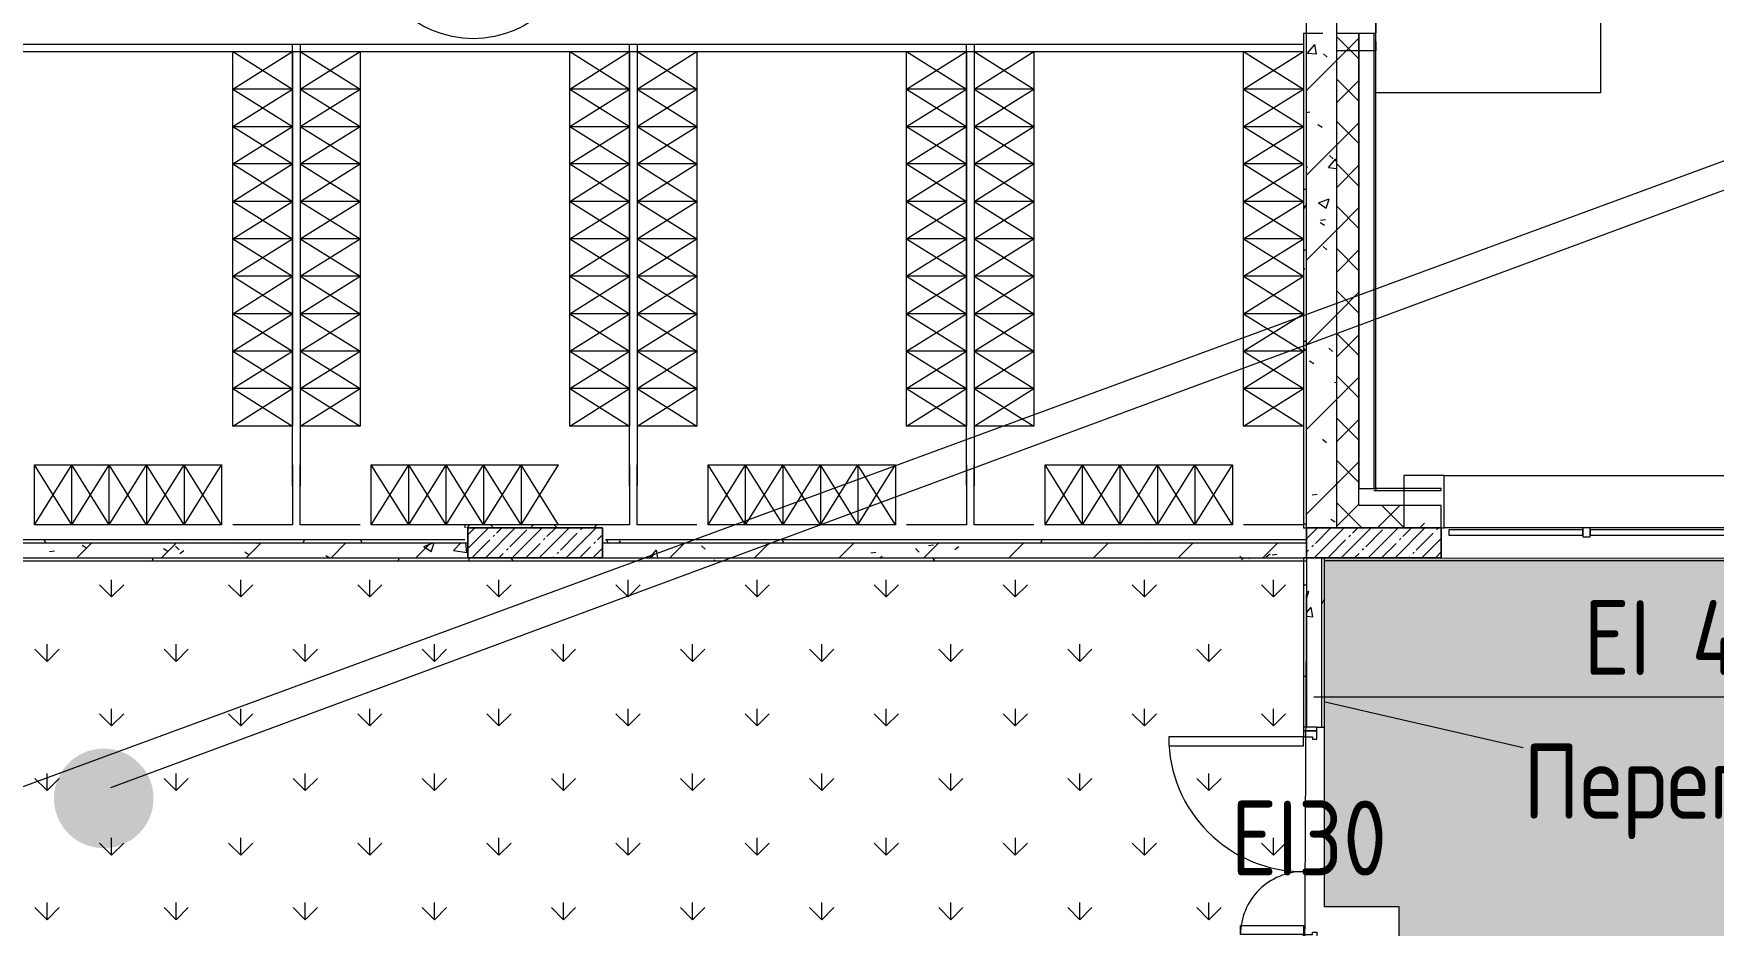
# Model space of a CAD drawing. Header units: millimetres. Extents: x -500089 to 1469082, y -290736 to 166440.
# Drawn here: x 1234454 to 1245671, y -55525 to -49570 of the extents above; entities that cross this region are included whole.
import ezdxf

# ---------------------------------------------------------------- set-up
doc = ezdxf.new("R2010")
doc.units = ezdxf.units.MM
for name, color, linetype, lineweight in [('Аннотация', 7, 'Continuous', 0), ('Витраж', 7, 'Continuous', 0), ('Двери', 7, 'Continuous', 0), ('Линии', 7, 'Continuous', 0), ('Марки', 7, 'Continuous', 9), ('Марки дверей', 7, 'Continuous', 9), ('Марки помещений', 7, 'Continuous', 0), ('Несущие колонны', 7, 'Continuous', 0), ('Обобщенные модели', 7, 'Continuous', 0), ('Панели витража', 7, 'Continuous', 0), ('Перекрытие', 7, 'Continuous', 0), ('Стены наружные', 7, 'Continuous', 0), ('Стены несущие', 7, 'Continuous', 0), ('Стены отделка', 7, 'Continuous', 0), ('Стены штриховка', 7, 'Continuous', 0), ('экспертиза ДУ', 1, 'Continuous', 0), ('экспертиза ДУ пояснения', 6, 'Continuous', 0), ('экспертиза условные обозначения', 1, 'Continuous', 0)]:
    doc.layers.add(name, color=color, linetype=linetype, lineweight=lineweight)
doc.styles.add('GOST Common_1', font='', dxfattribs={"width": 0.9, "height": 700})
doc.styles.add('GOST Common_4', font='', dxfattribs={"width": 0.9, "height": 500})
doc.styles.get('GOST Common_1').set_extended_font_data('GOST Common')
doc.styles.get('GOST Common_4').set_extended_font_data('GOST Common')
pattern_1 = [(0, (1111853.59, -73570.49), (812.8, 203.2), [67.056, -542.544, 67.056, -542.544, -3251.2]), (0, (1111853.59, -73570.49), (812.8, 203.2), [-1219.2, 67.056, -1152.144, 67.056, -542.544, -1422.4]), (0, (1111853.59, -73570.49), (812.8, 203.2), [-3048, 67.056, -339.344, 67.056, -948.944]), (120, (1112158.39, -73468.89), (-582.37636, 602.30545), [67.056, -542.544, 67.056, -542.544, -3251.2]), (120, (1112158.39, -73468.89), (-582.37636, 602.30545), [-1219.2, 67.056, -1152.144, 67.056, -542.544, -1422.4]), (120, (1112158.39, -73468.89), (-582.37636, 602.30545), [-3048, 67.056, -339.344, 67.056, -948.944]), (240, (1112259.99, -73062.49), (-230.42364, -805.50545), [67.056, -542.544, 67.056, -542.544, -3251.2]), (240, (1112259.99, -73062.49), (-230.42364, -805.50545), [-1219.2, 67.056, -1152.144, 67.056, -542.544, -1422.4]), (240, (1112259.99, -73062.49), (-230.42364, -805.50545), [-3048, 67.056, -339.344, 67.056, -948.944])]
pattern_2 = [(45, (1111853.6, -73570.5), (-282.8427, 282.8427), [])]
pattern_3 = [(50, (1111853.6, -73570.5), (728.7365, -63.7558), [76.2, -838.2]), (355, (1111853.6, -73570.5), (-140.9716, 764.2276), [60.96, -670.56]), (100.451, (1111914.3, -73575.8), (587.77, 700.4668), [64.76, -712.36]), (46.184, (1111853.6, -73367.3), (1084.316, -168.171), [114.3, -1257.3]), (96.636, (1111943.9, -73381.3), (949.61, 989.71), [97.14, -1068.54]), (351.184, (1111853.6, -73367.3), (949.621, 989.701), [91.44, -1005.84]), (21, (1111955.2, -73418.1), (606.458, -409.0606), [76.2, -838.2]), (326, (1111955.2, -73418.1), (247.2083, 736.753), [60.96, -670.56]), (71.451, (1112005.7, -73452.2), (853.6683, 327.6855), [64.76, -712.36]), (37.5, (1111853.59, -73570.5), (12.3547, 338.2201), [33.528, -628.904, 33.528, -647.192, -673.1]), (37.5, (1111853.59, -73570.5), (12.3547, 338.2201), [-1343.152, 33.528, -639.572]), (7.5, (1111853.6, -73570.5), (267.2789, 400.7221), [33.528, -354.584, 33.528, -613.664, -256.54]), (7.5, (1111853.6, -73570.5), (267.2789, 400.7221), [-1035.304, 33.528, -223.012]), (327.5, (1111627.02, -73570.5), (542.36333, -22.91534), [33.528, -220.472, 33.528, -758.952, -1051.56]), (327.5, (1111627.02, -73570.5), (542.36333, -22.91534), [-1046.48, 33.528, -1018.032]), (317.5, (1111525.4, -73570.5), (592.517, 101.7071), [33.528, -296.672, 33.528, -492.76, -746.76]), (317.5, (1111525.4, -73570.5), (592.517, 101.7071), [-856.488, 33.528, -713.232])]
pattern_4 = [(45, (1111853.59, -73570.49), (-141.42136, 141.42136), []), (135, (1111853.59, -73570.49), (-141.42136, -141.42136), [])]
pattern_5 = [(90, (1077209.23, -303341.8), (-431.0523, 431.0523), [114.3, -747.8046]), (45, (1077209.2, -303341.8), (-431.0523, 431.0523), [114.3, -495.3]), (135, (1077209.2, -303341.8), (-431.0523, -431.0523), [114.3, -495.3])]

# ---------------------------------------------------------------- blocks, each defined once
blk = doc.blocks.new('Наличник окна - Наличник окна Желтый-V421-З Этаж 01')
at = {"layer": 'Обобщенные модели', "lineweight": 18}
for p, q in [((132020, 21050), (131750, 21050)), ((131750, 21050), (131750, 20700)), ((132020, 20700), (132020, 21050)), ((137100, 21050), (136830, 21050)), ((136830, 21050), (136830, 20700)), ((137100, 20700), (137100, 21050)), ((132000, 20700), (132020, 20700)), ((136830, 20700), (136850, 20700))]:
    blk.add_line(p, q, dxfattribs=at)
at = {"layer": 'Обобщенные модели'}
for p, q in [((132020, 21050), (136830, 21050)), ((132945, 20700), (132020, 20700)), ((133915, 20700), (132995, 20700)), ((134885, 20700), (133965, 20700)), ((135855, 20700), (134935, 20700)), ((136800, 20700), (135905, 20700))]:
    blk.add_line(p, q, dxfattribs=at)
blk = doc.blocks.new('Прямоугольный импост - 5х250 мм _наружный откос_ Серый-3030335-З Этаж 01')
at = {"layer": 'Витраж'}
for p, q in [((131300, 25326), (131562.5, 25326)), ((131562.5, 25326), (131562.5, 25265)), ((131300, 25205), (131300, 24005)), ((131562.5, 25205), (131562.5, 24005)), ((131562.5, 23945), (131562.5, 23884)), ((131562.5, 23884), (131300, 23884))]:
    blk.add_line(p, q, dxfattribs=at)
blk = doc.blocks.new('АР_СОШ_Верзилово_Фасады_rvt-2-З Этаж 01')
at = {"layer": 'Стены наружные'}
blk.add_line((131550, 20950), (131563, 20950), dxfattribs=at)
at = {"layer": 'Стены отделка', "lineweight": 9}
for p, q in [((131550, 24000), (131450, 24000)), ((131450, 24000), (131450, 20962)), ((131563, 24000), (131550, 24000)), ((131563, 20962), (131563, 24000)), ((131450, 20962), (131550, 20962)), ((131550, 20962), (131563, 20962)), ((132000, 20962), (131563, 20962)), ((131563, 20962), (131563, 20950)), ((131563, 20950), (132000, 20950)), ((132000, 20950), (132000, 20962))]:
    blk.add_line(p, q, dxfattribs=at)
at = {"layer": 'Стены штриховка'}
blk.add_line((131550, 24000), (131550, 20962), dxfattribs=at)
at = {"lineweight": 9}
for name in ['Прямоугольный импост - 5х250 мм _наружный откос_ Серый-3030335-З Этаж 01', 'Наличник окна - Наличник окна Желтый-V421-З Этаж 01']:
    blk.add_blockref(name, (0, 0), dxfattribs=at)
blk = doc.blocks.new('ADSK_КолоннаЖБ_Прямоугольная - 200x900 мм-V312-З Этаж 01')
at = {"layer": 'Несущие колонны'}
h = blk.add_hatch(dxfattribs=at)
h.set_pattern_fill('FP_99', color=256, style=0, pattern_type=2)
h.set_pattern_definition([(45, (-131550, -20600), (-89.80256, 89.80256), []), (45, (-131460.2, -20600), (-89.80256, 89.80256), [158.75, -31.75, 13.411, -18.339])])
h.paths.add_polyline_path([(126, -100), (450, -100), (450, 100), (-450, 100), (-450, -100), (-350, -100)], flags=0)
at = {"layer": 'Несущие колонны', "lineweight": 18}
for p, q in [((-450, -100), (-450, 100)), ((-450, 100), (450, 100)), ((450, 100), (-450, 100)), ((-450, 100), (-450, -100)), ((450, 100), (450, -100)), ((450, -100), (450, 100)), ((450, -100), (-450, -100)), ((-450, -100), (450, -100))]:
    blk.add_line(p, q, dxfattribs=at)
blk = doc.blocks.new('ADSK_КолоннаЖБ_Прямоугольная - 200x900 мм-V370-З Этаж 01')
at = {"layer": 'Несущие колонны'}
h = blk.add_hatch(dxfattribs=at)
h.set_pattern_fill('FP_157', color=256, style=0, pattern_type=2)
h.set_pattern_definition([(45, (-125950, -20600), (-89.80256, 89.80256), []), (45, (-125860.2, -20600), (-89.80256, 89.80256), [158.75, -31.75, 13.411, -18.339])])
h.paths.add_polyline_path([(-450, -100), (450, -100), (450, 100), (-450, 100), (-450, -19)], flags=0)
at = {"layer": 'Несущие колонны', "lineweight": 18}
for p, q in [((-450, -100), (-450, 100)), ((-450, 100), (450, 100)), ((450, 100), (-450, 100)), ((-450, 100), (-450, -100)), ((450, 100), (450, -100)), ((450, -100), (450, 100)), ((450, -100), (-450, -100)), ((-450, -100), (450, -100))]:
    blk.add_line(p, q, dxfattribs=at)
blk = doc.blocks.new('Системная панель - ASVP_Cтеклопакет Двухкамерный_36 мм-3742820-З Этаж 01')
at = {"layer": 'Панели витража', "lineweight": 18}
for p, q in [((447.5, 18), (-447.5, 18)), ((-447.5, 18), (-447.5, -18)), ((447.5, -18), (447.5, 18)), ((-447.5, -18), (447.5, -18))]:
    blk.add_line(p, q, dxfattribs=at)
blk = doc.blocks.new('Системная панель - ASVP_Cтеклопакет Двухкамерный_36 мм-3742821-З Этаж 01')
at = {"layer": 'Панели витража', "lineweight": 18}
for p, q in [((460, 18), (-460, 18)), ((-460, 18), (-460, -18)), ((460, -18), (460, 18)), ((-460, -18), (460, -18))]:
    blk.add_line(p, q, dxfattribs=at)
blk = doc.blocks.new('Прямоугольный импост - 50х60 мм Серый _ОКНО_-3743027-З Этаж 01')
at = {"layer": 'Витраж', "lineweight": 18}
for p, q in [((-25, 30), (25, 30)), ((-25, -30), (-25, 30)), ((25, 30), (25, -30)), ((25, -30), (-25, -30))]:
    blk.add_line(p, q, dxfattribs=at)
blk = doc.blocks.new('ASVP_ДверьПротивопожарнаяСтальная_2 полотна - EI30 1320х2000h_полотна_ Г Л _1200 в чистоте_-4225098-З Этаж 01')
at = {"layer": 'Двери', "lineweight": 18}
for p, q in [((660, 970), (600, 970)), ((600, 970), (600, 70)), ((660, 70), (660, 970)), ((-660, 490), (-600, 490)), ((-660, 70), (-660, 490)), ((-600, 490), (-600, 70)), ((-725, 70), (-700, 70)), ((-725, -20), (-725, 70)), ((-700, 70), (-660, 70)), ((-700, -20), (-700, 70)), ((-700, 70), (-700, -20)), ((-600, 70), (-660, 70)), ((-660, 70), (-660, 10)), ((-660, 10), (-644, 10)), ((-644, 10), (-644, -20)), ((600, 70), (660, 70)), ((660, 10), (644, 10)), ((644, 10), (644, -20)), ((700, 70), (660, 70)), ((660, 70), (660, 10)), ((700, -20), (700, 70)), ((725, 70), (700, 70)), ((700, 70), (700, -20)), ((725, -20), (725, 70)), ((-700, -20), (-725, -20)), ((-644, -20), (-700, -20)), ((644, -20), (700, -20)), ((700, -20), (725, -20))]:
    blk.add_line(p, q, dxfattribs=at)
at = {"layer": 'Двери'}
for centre, radius, start, end in [((660, 70), 900, 90, 180), ((-660, 70), 420, 360, 90)]:
    blk.add_arc(centre, radius, start, end, dxfattribs=at)
blk = doc.blocks.new('ASVP_Марка_Помещение_ОдноЗначение - Номер-684784-З Этаж 01')
at = {"layer": 'Марки помещений'}
blk.add_circle((0, 0), 3.5, dxfattribs=at)
blk = doc.blocks.new('ASVP_Марка_Стена - Типоразмер_Огнестойкость-702312-З Этаж 01')
at = {"layer": 'Марки'}
blk.add_line((-5, 0), (5, 0), dxfattribs=at)

msp = doc.modelspace()

# ---------------------------------------------------------------- hatches: boundary and pattern name
at = {"layer": 'Стены штриховка'}
h = msp.add_hatch(dxfattribs=at)
h.set_pattern_fill('FP_32', color=256, style=0, pattern_type=2)
h.set_pattern_definition(pattern_4)
h.paths.add_polyline_path([(1243153.585, -52720.488), (1243303.585, -52720.488), (1243303.585, -49570.488), (1243153.585, -49570.488), (1243153.585, -52691.721)], flags=0)
h.paths.add_polyline_path([(1243153.585, -48120.488), (1243303.585, -48120.488), (1243303.585, -44720.488), (1243153.585, -44720.488), (1243153.585, -46936.741)], flags=0)
h = msp.add_hatch(dxfattribs=at)
h.set_pattern_fill('FP_174', color=256, style=0, pattern_type=2)
h.set_pattern_definition(pattern_1)
h.paths.add_polyline_path([(1242953.585, -52870.488), (1242953.585, -49570.488), (1242933.585, -49570.488), (1242933.585, -52870.488)], flags=0)
h.paths.add_polyline_path([(1242933.585, -48120.488), (1242953.585, -48120.488), (1242953.585, -45070.488), (1242933.585, -45070.488), (1242933.585, -46936.741)], flags=0)
h = msp.add_hatch(dxfattribs=at)
h.set_pattern_fill('FP_201', color=256, style=0, pattern_type=2)
h.set_pattern_definition(pattern_2)
h.paths.add_polyline_path([(1243053.585, -52870.488), (1243153.585, -52870.488), (1243153.585, -49570.488), (1242953.585, -49570.488), (1242953.585, -52870.488)], flags=0)
h.paths.add_polyline_path([(1242953.585, -48120.488), (1243153.585, -48120.488), (1243153.585, -45070.488), (1242953.585, -45070.488), (1242953.585, -46936.741)], flags=0)
h = msp.add_hatch(dxfattribs=at)
h.set_pattern_fill('FP_31', color=256, style=0, pattern_type=2)
h.set_pattern_definition(pattern_3)
h.paths.add_polyline_path([(1243053.585, -52870.488), (1243153.585, -52870.488), (1243153.585, -49570.488), (1242953.585, -49570.488), (1242953.585, -52870.488)], flags=0)
h.paths.add_polyline_path([(1242953.585, -48120.488), (1243153.585, -48120.488), (1243153.585, -45070.488), (1242953.585, -45070.488), (1242953.585, -46936.741)], flags=0)
h = msp.add_hatch(dxfattribs=at)
h.set_pattern_fill('FP_32', color=256, style=0, pattern_type=2)
h.set_pattern_definition(pattern_4)
h.paths.add_polyline_path([(1243853.585, -52870.488), (1243603.585, -52802.306), (1243603.585, -52720.488), (1243153.585, -52720.488), (1243153.585, -52870.488), (1243529.557, -52870.488)], flags=0)
h.paths.add_polyline_path([(1260503.585, -52870.488), (1260803.585, -52870.488), (1260803.585, -52720.488), (1260503.585, -52720.488), (1260503.585, -52802.306)], flags=0)
h = msp.add_hatch(dxfattribs=at)
h.set_pattern_fill('FP_202', color=256, style=0, pattern_type=2)
h.set_pattern_definition([(45, (1111853.6, -73570.5), (-212.132, 212.132), []), (135, (1111853.6, -73570.5), (-212.132, -212.132), [])])
h.paths.add_polyline_path([(1237333.586, -52870.488), (1238253.586, -52870.488), (1238253.586, -52850.488), (1237333.586, -52850.488)], flags=0)
h = msp.add_hatch(dxfattribs=at)
h.set_pattern_fill('FP_201', color=256, style=0, pattern_type=2)
h.set_pattern_definition(pattern_2)
h.paths.add_polyline_path([(1242800.734, -53070.488), (1242953.585, -53070.488), (1242953.585, -52970.488), (1238253.586, -52970.488), (1238253.586, -53070.488), (1241305.608, -53070.488)], flags=0)
h.paths.add_polyline_path([(1233521.863, -53070.488), (1237353.586, -53070.488), (1237353.586, -52970.488), (1233453.586, -52971.569), (1233453.586, -53070.488)], flags=0)
h.paths.add_polyline_path([(1231059.824, -53070.488), (1232553.586, -53070.488), (1232553.586, -52970.488), (1229423.585, -52970.738), (1229423.585, -53070.488), (1230185.941, -53070.488)], flags=0)
h = msp.add_hatch(dxfattribs=at)
h.set_pattern_fill('FP_31', color=256, style=0, pattern_type=2)
h.set_pattern_definition(pattern_3)
h.paths.add_polyline_path([(1242800.734, -53070.488), (1242953.585, -53070.488), (1242953.585, -52970.488), (1238253.586, -52970.488), (1238253.586, -53070.488), (1241305.608, -53070.488)], flags=0)
h.paths.add_polyline_path([(1233521.863, -53070.488), (1237353.586, -53070.488), (1237353.586, -52970.488), (1233453.586, -52971.569), (1233453.586, -53070.488)], flags=0)
h.paths.add_polyline_path([(1231059.824, -53070.488), (1232553.586, -53070.488), (1232553.586, -52970.488), (1229423.585, -52970.738), (1229423.585, -53070.488), (1230185.941, -53070.488)], flags=0)
h = msp.add_hatch(dxfattribs=at)
h.set_pattern_fill('FP_174', color=256, style=0, pattern_type=2)
h.set_pattern_definition(pattern_1)
h.paths.add_polyline_path([(1234633.837, -52970.488), (1237333.586, -52970.488), (1237333.586, -52950.488), (1233963.585, -52950.488), (1233963.585, -52970.488), (1234052.307, -52970.488)], flags=0)
h.paths.add_polyline_path([(1233843.585, -52970.488), (1233863.585, -52970.488), (1233863.585, -52950.488), (1233473.586, -52950.488), (1233473.586, -52970.488), (1233521.863, -52970.488)], flags=0)
h.paths.add_polyline_path([(1242953.585, -52970.488), (1242953.585, -52950.488), (1238273.586, -52950.488), (1238273.586, -52970.488), (1241928.585, -52970.488)], flags=0)
h.paths.add_polyline_path([(1230978.081, -52970.488), (1231063.585, -52970.488), (1231063.375, -52950.488), (1229443.585, -52950.488), (1229443.585, -52970.488), (1230185.941, -52970.488)], flags=0)
h.paths.add_polyline_path([(1231183.585, -52970.488), (1232533.586, -52970.488), (1232533.586, -52950.488), (1231163.585, -52950.488), (1231163.585, -52970.488)], flags=0)
h = msp.add_hatch(dxfattribs=at)
h.set_pattern_fill('FP_174', color=256, style=0, pattern_type=2)
h.set_pattern_definition(pattern_1)
h.paths.add_polyline_path([(1242918.036, -53090.488), (1242953.585, -53090.488), (1242953.585, -53070.488), (1233453.586, -53070.488), (1233453.586, -53090.488), (1242765.449, -53090.488)], flags=0)
h.paths.add_polyline_path([(1229803.025, -53090.488), (1231063.585, -53090.488), (1231063.585, -53070.488), (1229443.585, -53070.488), (1229443.585, -53090.488)], flags=0)
h.paths.add_polyline_path([(1231163.585, -53090.488), (1233353.586, -53090.488), (1233353.586, -53070.488), (1231163.585, -53070.488)], flags=0)
h = msp.add_hatch(dxfattribs=at)
h.set_pattern_fill('FP_174', color=256, style=0, pattern_type=2)
h.set_pattern_definition(pattern_1)
h.paths.add_polyline_path([(1242953.585, -57120.488), (1242953.585, -55650.488), (1242933.585, -55650.488), (1242933.585, -57120.488)], flags=0)
h.paths.add_polyline_path([(1242933.585, -54200.488), (1242953.585, -54200.488), (1242953.585, -53090.488), (1242933.585, -53090.488)], flags=0)
h = msp.add_hatch(dxfattribs=at)
h.set_pattern_fill('FP_31', color=256, style=0, pattern_type=2)
h.set_pattern_definition(pattern_3)
h.paths.add_polyline_path([(1243053.585, -57120.488), (1243053.585, -55650.488), (1242953.585, -55650.488), (1242953.585, -57120.488)], flags=0)
h.paths.add_polyline_path([(1243053.585, -54200.488), (1243053.585, -53070.488), (1242953.585, -53070.488), (1242953.585, -54200.488), (1243023.585, -54200.488)], flags=0)
h = msp.add_hatch(dxfattribs=at)
h.set_pattern_fill('FP_174', color=256, style=0, pattern_type=2)
h.set_pattern_definition(pattern_1)
h.paths.add_polyline_path([(1243073.585, -57120.488), (1243073.585, -56020.488), (1243053.585, -56020.488), (1243053.585, -57120.488)], flags=0)
h.paths.add_polyline_path([(1243073.585, -55920.488), (1243073.585, -55650.488), (1243053.585, -55650.488), (1243053.585, -55920.488)], flags=0)
h.paths.add_polyline_path([(1243073.585, -54200.488), (1243073.585, -53070.488), (1243053.585, -53070.488), (1243053.585, -54200.488)], flags=0)
at = {"layer": 'экспертиза ДУ', "lineweight": 0}
h = msp.add_hatch(color=30, dxfattribs=at)
edge = h.paths.add_edge_path()
edge.add_arc((1234921.959, -54676.536), 332.544, 0, 360)
at = {"layer": 'экспертиза условные обозначения'}
h = msp.add_hatch(dxfattribs=at)
h.set_pattern_fill('GRASS', color=3, scale=24)
h.set_pattern_definition(pattern_5)
h.paths.add_polyline_path([(1243073.585, -53070.488), (1268673.585, -53090.488), (1268673.585, -15390.488), (1274683.585, -15390.488), (1274683.585, -53090.488), (1278233.585, -53090.488), (1278233.585, -53320.488), (1278453.585, -53320.488), (1278453.585, -56870.488), (1278233.585, -56870.488), (1278233.585, -57100.488), (1243573.585, -57100.488), (1243573.585, -55400.488), (1243073.585, -55400.488)])
h = msp.add_hatch(dxfattribs=at)
h.set_pattern_fill('GRASS', color=6, scale=24)
h.set_pattern_definition(pattern_5)
h.paths.add_polyline_path([(1216573.586, -55050.488), (1216573.586, -53090.488), (1222173.586, -53090.488), (1222173.586, -50670.488), (1229303.585, -50670.488), (1229303.585, -52950.488), (1228603.586, -52950.488), (1228603.586, -53090.488), (1230893.585, -53090.488), (1242953.585, -53090.488), (1242933.585, -57120.488), (1237273.585, -57100.488), (1224273.586, -57100.488), (1224273.586, -55050.488)])

# ---------------------------------------------------------------- linework, layer by layer
at = {"layer": 'Аннотация'}
msp.add_line((1243078.832, -54032.805), (1244400.311, -54337.435), dxfattribs=at)
at = {"layer": 'Линии'}
for p, q in [((1243416.085, -49965.488), (1243416.085, -47965.488)), ((1244916.085, -47965.488), (1244916.085, -49965.488)), ((1233983.585, -49640.488), (1236233.585, -49640.488)), ((1233983.585, -49690.488), (1236233.585, -49690.488)), ((1235783.585, -49690.488), (1236183.585, -49690.488)), ((1235783.585, -49940.488), (1235783.585, -49690.488)), ((1235783.585, -49690.488), (1236183.585, -49940.488)), ((1235783.585, -49940.488), (1236183.585, -49690.488)), ((1236183.585, -49640.488), (1238483.585, -49640.488)), ((1236183.585, -52590.488), (1236183.585, -49640.488)), ((1236183.585, -49690.488), (1236183.585, -49940.488)), ((1236183.585, -49690.488), (1238483.585, -49690.488)), ((1236233.585, -49640.488), (1236233.585, -52590.488)), ((1236233.585, -49690.488), (1236633.585, -49690.488)), ((1236233.585, -49690.488), (1236633.585, -49940.488)), ((1236233.585, -49940.488), (1236633.585, -49690.488)), ((1236633.585, -49690.488), (1236633.585, -49940.488)), ((1238033.585, -49690.488), (1238433.585, -49690.488)), ((1238033.585, -49940.488), (1238033.585, -49690.488)), ((1238033.585, -49690.488), (1238433.585, -49940.488)), ((1238033.585, -49940.488), (1238433.585, -49690.488)), ((1238433.585, -49640.488), (1240733.585, -49640.488)), ((1238433.585, -52590.488), (1238433.585, -49640.488)), ((1238433.585, -49690.488), (1238433.585, -49940.488)), ((1238433.585, -49690.488), (1240733.585, -49690.488)), ((1238483.585, -49640.488), (1238483.585, -52590.488)), ((1238483.585, -49690.488), (1238883.585, -49690.488)), ((1238483.585, -49690.488), (1238883.585, -49940.488)), ((1238483.585, -49940.488), (1238883.585, -49690.488)), ((1238883.585, -49690.488), (1238883.585, -49940.488)), ((1240283.585, -49690.488), (1240683.585, -49690.488)), ((1240283.585, -49940.488), (1240283.585, -49690.488)), ((1240283.585, -49690.488), (1240683.585, -49940.488)), ((1240283.585, -49940.488), (1240683.585, -49690.488)), ((1240683.585, -49640.488), (1242934.01, -49640.488)), ((1240683.585, -52590.488), (1240683.585, -49640.488)), ((1240683.585, -49690.488), (1240683.585, -49940.488)), ((1240683.585, -49690.488), (1242933.585, -49690.488)), ((1240733.585, -49640.488), (1240733.585, -52590.488)), ((1240733.585, -49690.488), (1241133.585, -49690.488)), ((1240733.585, -49690.488), (1241133.585, -49940.488)), ((1240733.585, -49940.488), (1241133.585, -49690.488)), ((1241133.585, -49690.488), (1241133.585, -49940.488)), ((1242533.585, -49690.488), (1242933.585, -49690.488)), ((1242533.585, -49940.488), (1242533.585, -49690.488)), ((1242533.585, -49690.488), (1242933.585, -49940.488)), ((1242533.585, -49940.488), (1242933.585, -49690.488)), ((1236183.585, -49940.488), (1235783.585, -49940.488)), ((1235783.585, -50190.488), (1235783.585, -49940.488)), ((1235783.585, -49940.488), (1236183.585, -50190.488)), ((1235783.585, -50190.488), (1236183.585, -49940.488)), ((1236183.585, -49940.488), (1236183.585, -50190.488)), ((1236633.585, -49940.488), (1236233.585, -49940.488)), ((1236233.585, -49940.488), (1236633.585, -50190.488)), ((1236233.585, -50190.488), (1236633.585, -49940.488)), ((1236633.585, -49940.488), (1236633.585, -50190.488)), ((1238433.585, -49940.488), (1238033.585, -49940.488)), ((1238033.585, -50190.488), (1238033.585, -49940.488)), ((1238033.585, -49940.488), (1238433.585, -50190.488)), ((1238033.585, -50190.488), (1238433.585, -49940.488)), ((1238433.585, -49940.488), (1238433.585, -50190.488)), ((1238883.585, -49940.488), (1238483.585, -49940.488)), ((1238483.585, -49940.488), (1238883.585, -50190.488)), ((1238483.585, -50190.488), (1238883.585, -49940.488)), ((1238883.585, -49940.488), (1238883.585, -50190.488)), ((1240683.585, -49940.488), (1240283.585, -49940.488)), ((1240283.585, -50190.488), (1240283.585, -49940.488)), ((1240283.585, -49940.488), (1240683.585, -50190.488)), ((1240283.585, -50190.488), (1240683.585, -49940.488)), ((1240683.585, -49940.488), (1240683.585, -50190.488)), ((1241133.585, -49940.488), (1240733.585, -49940.488)), ((1240733.585, -49940.488), (1241133.585, -50190.488)), ((1240733.585, -50190.488), (1241133.585, -49940.488)), ((1241133.585, -49940.488), (1241133.585, -50190.488)), ((1242933.585, -49940.488), (1242533.585, -49940.488)), ((1242533.585, -50190.488), (1242533.585, -49940.488)), ((1242533.585, -49940.488), (1242933.585, -50190.488)), ((1242533.585, -50190.488), (1242933.585, -49940.488)), ((1244916.085, -49965.488), (1243416.085, -49965.488)), ((1235783.585, -50190.488), (1236183.585, -50190.488)), ((1235783.585, -50440.488), (1235783.585, -50190.488)), ((1235783.585, -50190.488), (1236183.585, -50440.488)), ((1235783.585, -50440.488), (1236183.585, -50190.488)), ((1236183.585, -50190.488), (1236183.585, -50440.488)), ((1236233.585, -50190.488), (1236633.585, -50190.488)), ((1236233.585, -50190.488), (1236633.585, -50440.488)), ((1236233.585, -50440.488), (1236633.585, -50190.488)), ((1236633.585, -50190.488), (1236633.585, -50440.488)), ((1238033.585, -50190.488), (1238433.585, -50190.488)), ((1238033.585, -50440.488), (1238033.585, -50190.488)), ((1238033.585, -50190.488), (1238433.585, -50440.488)), ((1238033.585, -50440.488), (1238433.585, -50190.488)), ((1238433.585, -50190.488), (1238433.585, -50440.488)), ((1238483.585, -50190.488), (1238883.585, -50190.488)), ((1238483.585, -50190.488), (1238883.585, -50440.488)), ((1238483.585, -50440.488), (1238883.585, -50190.488)), ((1238883.585, -50190.488), (1238883.585, -50440.488)), ((1240283.585, -50190.488), (1240683.585, -50190.488)), ((1240283.585, -50440.488), (1240283.585, -50190.488)), ((1240283.585, -50190.488), (1240683.585, -50440.488)), ((1240283.585, -50440.488), (1240683.585, -50190.488)), ((1240683.585, -50190.488), (1240683.585, -50440.488)), ((1240733.585, -50190.488), (1241133.585, -50190.488)), ((1240733.585, -50190.488), (1241133.585, -50440.488)), ((1240733.585, -50440.488), (1241133.585, -50190.488)), ((1241133.585, -50190.488), (1241133.585, -50440.488)), ((1242533.585, -50190.488), (1242933.585, -50190.488)), ((1242533.585, -50440.488), (1242533.585, -50190.488)), ((1242533.585, -50190.488), (1242933.585, -50440.488)), ((1242533.585, -50440.488), (1242933.585, -50190.488)), ((1236183.585, -50440.488), (1235783.585, -50440.488)), ((1235783.585, -50690.488), (1235783.585, -50440.488)), ((1235783.585, -50440.488), (1236183.585, -50690.488)), ((1235783.585, -50690.488), (1236183.585, -50440.488)), ((1236183.585, -50440.488), (1236183.585, -50690.488)), ((1236633.585, -50440.488), (1236233.585, -50440.488)), ((1236233.585, -50440.488), (1236633.585, -50690.488)), ((1236233.585, -50690.488), (1236633.585, -50440.488)), ((1236633.585, -50440.488), (1236633.585, -50690.488)), ((1238433.585, -50440.488), (1238033.585, -50440.488)), ((1238033.585, -50690.488), (1238033.585, -50440.488)), ((1238033.585, -50440.488), (1238433.585, -50690.488)), ((1238033.585, -50690.488), (1238433.585, -50440.488)), ((1238433.585, -50440.488), (1238433.585, -50690.488)), ((1238883.585, -50440.488), (1238483.585, -50440.488)), ((1238483.585, -50440.488), (1238883.585, -50690.488)), ((1238483.585, -50690.488), (1238883.585, -50440.488)), ((1238883.585, -50440.488), (1238883.585, -50690.488)), ((1240683.585, -50440.488), (1240283.585, -50440.488)), ((1240283.585, -50690.488), (1240283.585, -50440.488)), ((1240283.585, -50440.488), (1240683.585, -50690.488)), ((1240283.585, -50690.488), (1240683.585, -50440.488)), ((1240683.585, -50440.488), (1240683.585, -50690.488)), ((1241133.585, -50440.488), (1240733.585, -50440.488)), ((1240733.585, -50440.488), (1241133.585, -50690.488)), ((1240733.585, -50690.488), (1241133.585, -50440.488)), ((1241133.585, -50440.488), (1241133.585, -50690.488)), ((1242933.585, -50440.488), (1242533.585, -50440.488)), ((1242533.585, -50690.488), (1242533.585, -50440.488)), ((1242533.585, -50440.488), (1242933.585, -50690.488)), ((1242533.585, -50690.488), (1242933.585, -50440.488)), ((1236183.585, -50690.488), (1235783.585, -50690.488)), ((1235783.585, -50940.488), (1235783.585, -50690.488)), ((1235783.585, -50690.488), (1236183.585, -50940.488)), ((1235783.585, -50940.488), (1236183.585, -50690.488)), ((1236183.585, -50690.488), (1236183.585, -50940.488)), ((1236633.585, -50690.488), (1236233.585, -50690.488)), ((1236233.585, -50690.488), (1236633.585, -50940.488)), ((1236233.585, -50940.488), (1236633.585, -50690.488)), ((1236633.585, -50690.488), (1236633.585, -50940.488)), ((1238433.585, -50690.488), (1238033.585, -50690.488)), ((1238033.585, -50940.488), (1238033.585, -50690.488)), ((1238033.585, -50690.488), (1238433.585, -50940.488)), ((1238033.585, -50940.488), (1238433.585, -50690.488)), ((1238433.585, -50690.488), (1238433.585, -50940.488)), ((1238883.585, -50690.488), (1238483.585, -50690.488)), ((1238483.585, -50690.488), (1238883.585, -50940.488)), ((1238483.585, -50940.488), (1238883.585, -50690.488)), ((1238883.585, -50690.488), (1238883.585, -50940.488)), ((1240683.585, -50690.488), (1240283.585, -50690.488)), ((1240283.585, -50940.488), (1240283.585, -50690.488)), ((1240283.585, -50690.488), (1240683.585, -50940.488)), ((1240283.585, -50940.488), (1240683.585, -50690.488)), ((1240683.585, -50690.488), (1240683.585, -50940.488)), ((1241133.585, -50690.488), (1240733.585, -50690.488)), ((1240733.585, -50690.488), (1241133.585, -50940.488)), ((1240733.585, -50940.488), (1241133.585, -50690.488)), ((1241133.585, -50690.488), (1241133.585, -50940.488)), ((1242933.585, -50690.488), (1242533.585, -50690.488)), ((1242533.585, -50940.488), (1242533.585, -50690.488)), ((1242533.585, -50690.488), (1242933.585, -50940.488)), ((1242533.585, -50940.488), (1242933.585, -50690.488)), ((1236183.585, -50940.488), (1235783.585, -50940.488)), ((1235783.585, -51190.488), (1235783.585, -50940.488)), ((1235783.585, -50940.488), (1236183.585, -51190.488)), ((1235783.585, -51190.488), (1236183.585, -50940.488)), ((1236183.585, -50940.488), (1236183.585, -51190.488)), ((1236633.585, -50940.488), (1236233.585, -50940.488)), ((1236233.585, -50940.488), (1236633.585, -51190.488)), ((1236233.585, -51190.488), (1236633.585, -50940.488)), ((1236633.585, -50940.488), (1236633.585, -51190.488)), ((1238433.585, -50940.488), (1238033.585, -50940.488)), ((1238033.585, -51190.488), (1238033.585, -50940.488)), ((1238033.585, -50940.488), (1238433.585, -51190.488)), ((1238033.585, -51190.488), (1238433.585, -50940.488)), ((1238433.585, -50940.488), (1238433.585, -51190.488)), ((1238883.585, -50940.488), (1238483.585, -50940.488)), ((1238483.585, -50940.488), (1238883.585, -51190.488)), ((1238483.585, -51190.488), (1238883.585, -50940.488)), ((1238883.585, -50940.488), (1238883.585, -51190.488)), ((1240683.585, -50940.488), (1240283.585, -50940.488)), ((1240283.585, -51190.488), (1240283.585, -50940.488)), ((1240283.585, -50940.488), (1240683.585, -51190.488)), ((1240283.585, -51190.488), (1240683.585, -50940.488)), ((1240683.585, -50940.488), (1240683.585, -51190.488)), ((1241133.585, -50940.488), (1240733.585, -50940.488)), ((1240733.585, -50940.488), (1241133.585, -51190.488)), ((1240733.585, -51190.488), (1241133.585, -50940.488)), ((1241133.585, -50940.488), (1241133.585, -51190.488)), ((1242933.585, -50940.488), (1242533.585, -50940.488)), ((1242533.585, -51190.488), (1242533.585, -50940.488)), ((1242533.585, -50940.488), (1242933.585, -51190.488)), ((1242533.585, -51190.488), (1242933.585, -50940.488)), ((1236183.585, -51190.488), (1235783.585, -51190.488)), ((1235783.585, -51440.488), (1235783.585, -51190.488)), ((1235783.585, -51190.488), (1236183.585, -51440.488)), ((1235783.585, -51440.488), (1236183.585, -51190.488)), ((1236183.585, -51190.488), (1236183.585, -51440.488)), ((1236633.585, -51190.488), (1236233.585, -51190.488)), ((1236233.585, -51190.488), (1236633.585, -51440.488)), ((1236233.585, -51440.488), (1236633.585, -51190.488)), ((1236633.585, -51190.488), (1236633.585, -51440.488)), ((1238433.585, -51190.488), (1238033.585, -51190.488)), ((1238033.585, -51440.488), (1238033.585, -51190.488)), ((1238033.585, -51190.488), (1238433.585, -51440.488)), ((1238033.585, -51440.488), (1238433.585, -51190.488)), ((1238433.585, -51190.488), (1238433.585, -51440.488)), ((1238883.585, -51190.488), (1238483.585, -51190.488)), ((1238483.585, -51190.488), (1238883.585, -51440.488)), ((1238483.585, -51440.488), (1238883.585, -51190.488)), ((1238883.585, -51190.488), (1238883.585, -51440.488)), ((1240683.585, -51190.488), (1240283.585, -51190.488)), ((1240283.585, -51440.488), (1240283.585, -51190.488)), ((1240283.585, -51190.488), (1240683.585, -51440.488)), ((1240283.585, -51440.488), (1240683.585, -51190.488)), ((1240683.585, -51190.488), (1240683.585, -51440.488)), ((1241133.585, -51190.488), (1240733.585, -51190.488)), ((1240733.585, -51190.488), (1241133.585, -51440.488)), ((1240733.585, -51440.488), (1241133.585, -51190.488)), ((1241133.585, -51190.488), (1241133.585, -51440.488)), ((1242933.585, -51190.488), (1242533.585, -51190.488)), ((1242533.585, -51440.488), (1242533.585, -51190.488)), ((1242533.585, -51190.488), (1242933.585, -51440.488)), ((1242533.585, -51440.488), (1242933.585, -51190.488)), ((1236183.585, -51440.488), (1235783.585, -51440.488)), ((1235783.585, -51690.488), (1235783.585, -51440.488)), ((1235783.585, -51440.488), (1236183.585, -51690.488)), ((1235783.585, -51690.488), (1236183.585, -51440.488)), ((1236183.585, -51440.488), (1236183.585, -51690.488)), ((1236633.585, -51440.488), (1236233.585, -51440.488)), ((1236233.585, -51440.488), (1236633.585, -51690.488)), ((1236233.585, -51690.488), (1236633.585, -51440.488)), ((1236633.585, -51440.488), (1236633.585, -51690.488)), ((1238433.585, -51440.488), (1238033.585, -51440.488)), ((1238033.585, -51690.488), (1238033.585, -51440.488)), ((1238033.585, -51440.488), (1238433.585, -51690.488)), ((1238033.585, -51690.488), (1238433.585, -51440.488)), ((1238433.585, -51440.488), (1238433.585, -51690.488)), ((1238883.585, -51440.488), (1238483.585, -51440.488)), ((1238483.585, -51440.488), (1238883.585, -51690.488)), ((1238483.585, -51690.488), (1238883.585, -51440.488)), ((1238883.585, -51440.488), (1238883.585, -51690.488)), ((1240683.585, -51440.488), (1240283.585, -51440.488)), ((1240283.585, -51690.488), (1240283.585, -51440.488)), ((1240283.585, -51440.488), (1240683.585, -51690.488)), ((1240283.585, -51690.488), (1240683.585, -51440.488)), ((1240683.585, -51440.488), (1240683.585, -51690.488)), ((1241133.585, -51440.488), (1240733.585, -51440.488)), ((1240733.585, -51440.488), (1241133.585, -51690.488)), ((1240733.585, -51690.488), (1241133.585, -51440.488)), ((1241133.585, -51440.488), (1241133.585, -51690.488)), ((1242933.585, -51440.488), (1242533.585, -51440.488)), ((1242533.585, -51690.488), (1242533.585, -51440.488)), ((1242533.585, -51440.488), (1242933.585, -51690.488)), ((1242533.585, -51690.488), (1242933.585, -51440.488)), ((1236183.585, -51690.488), (1235783.585, -51690.488)), ((1235783.585, -51940.488), (1235783.585, -51690.488)), ((1235783.585, -51690.488), (1236183.585, -51940.488)), ((1235783.585, -51940.488), (1236183.585, -51690.488)), ((1236183.585, -51690.488), (1236183.585, -51940.488)), ((1236633.585, -51690.488), (1236233.585, -51690.488)), ((1236233.585, -51690.488), (1236633.585, -51940.488)), ((1236233.585, -51940.488), (1236633.585, -51690.488)), ((1236633.585, -51690.488), (1236633.585, -51940.488)), ((1238433.585, -51690.488), (1238033.585, -51690.488)), ((1238033.585, -51940.488), (1238033.585, -51690.488)), ((1238033.585, -51690.488), (1238433.585, -51940.488)), ((1238033.585, -51940.488), (1238433.585, -51690.488)), ((1238433.585, -51690.488), (1238433.585, -51940.488)), ((1238883.585, -51690.488), (1238483.585, -51690.488)), ((1238483.585, -51690.488), (1238883.585, -51940.488)), ((1238483.585, -51940.488), (1238883.585, -51690.488)), ((1238883.585, -51690.488), (1238883.585, -51940.488)), ((1240683.585, -51690.488), (1240283.585, -51690.488)), ((1240283.585, -51940.488), (1240283.585, -51690.488)), ((1240283.585, -51690.488), (1240683.585, -51940.488)), ((1240283.585, -51940.488), (1240683.585, -51690.488)), ((1240683.585, -51690.488), (1240683.585, -51940.488)), ((1241133.585, -51690.488), (1240733.585, -51690.488)), ((1240733.585, -51690.488), (1241133.585, -51940.488)), ((1240733.585, -51940.488), (1241133.585, -51690.488)), ((1241133.585, -51690.488), (1241133.585, -51940.488)), ((1242933.585, -51690.488), (1242533.585, -51690.488)), ((1242533.585, -51940.488), (1242533.585, -51690.488)), ((1242533.585, -51690.488), (1242933.585, -51940.488)), ((1242533.585, -51940.488), (1242933.585, -51690.488)), ((1236183.585, -51940.488), (1235783.585, -51940.488)), ((1235783.585, -52190.488), (1235783.585, -51940.488)), ((1235783.585, -51940.488), (1236183.585, -52190.488)), ((1235783.585, -52190.488), (1236183.585, -51940.488)), ((1236183.585, -51940.488), (1236183.585, -52190.488)), ((1236633.585, -51940.488), (1236233.585, -51940.488)), ((1236233.585, -51940.488), (1236633.585, -52190.488)), ((1236233.585, -52190.488), (1236633.585, -51940.488)), ((1236633.585, -51940.488), (1236633.585, -52190.488)), ((1238433.585, -51940.488), (1238033.585, -51940.488)), ((1238033.585, -52190.488), (1238033.585, -51940.488)), ((1238033.585, -51940.488), (1238433.585, -52190.488)), ((1238033.585, -52190.488), (1238433.585, -51940.488)), ((1238433.585, -51940.488), (1238433.585, -52190.488)), ((1238883.585, -51940.488), (1238483.585, -51940.488)), ((1238483.585, -51940.488), (1238883.585, -52190.488)), ((1238483.585, -52190.488), (1238883.585, -51940.488)), ((1238883.585, -51940.488), (1238883.585, -52190.488)), ((1240683.585, -51940.488), (1240283.585, -51940.488)), ((1240283.585, -52190.488), (1240283.585, -51940.488)), ((1240283.585, -51940.488), (1240683.585, -52190.488)), ((1240283.585, -52190.488), (1240683.585, -51940.488)), ((1240683.585, -51940.488), (1240683.585, -52190.488)), ((1241133.585, -51940.488), (1240733.585, -51940.488)), ((1240733.585, -51940.488), (1241133.585, -52190.488)), ((1240733.585, -52190.488), (1241133.585, -51940.488)), ((1241133.585, -51940.488), (1241133.585, -52190.488)), ((1242933.585, -51940.488), (1242533.585, -51940.488)), ((1242533.585, -52190.488), (1242533.585, -51940.488)), ((1242533.585, -51940.488), (1242933.585, -52190.488)), ((1242533.585, -52190.488), (1242933.585, -51940.488)), ((1236183.585, -52190.488), (1235783.585, -52190.488)), ((1236633.585, -52190.488), (1236233.585, -52190.488)), ((1238433.585, -52190.488), (1238033.585, -52190.488)), ((1238883.585, -52190.488), (1238483.585, -52190.488)), ((1240683.585, -52190.488), (1240283.585, -52190.488)), ((1241133.585, -52190.488), (1240733.585, -52190.488)), ((1242933.585, -52190.488), (1242533.585, -52190.488)), ((1234458.585, -52850.488), (1234458.585, -52450.488)), ((1234458.585, -52450.488), (1234708.585, -52450.488)), ((1234458.585, -52850.488), (1234708.585, -52450.488)), ((1234708.585, -52850.488), (1234458.585, -52450.488)), ((1234708.585, -52850.488), (1234708.585, -52450.488)), ((1234708.585, -52450.488), (1234958.585, -52450.488)), ((1234708.585, -52850.488), (1234958.585, -52450.488)), ((1234958.585, -52850.488), (1234708.585, -52450.488)), ((1234958.585, -52850.488), (1234958.585, -52450.488)), ((1234958.585, -52450.488), (1235208.585, -52450.488)), ((1234958.585, -52850.488), (1235208.585, -52450.488)), ((1235208.585, -52850.488), (1234958.585, -52450.488)), ((1235208.585, -52450.488), (1235208.585, -52850.488)), ((1235208.585, -52450.488), (1235458.585, -52450.488)), ((1235208.585, -52850.488), (1235458.585, -52450.488)), ((1235458.585, -52850.488), (1235208.585, -52450.488)), ((1235458.585, -52450.488), (1235458.585, -52850.488)), ((1235458.585, -52450.488), (1235708.585, -52450.488)), ((1235458.585, -52850.488), (1235708.585, -52450.488)), ((1235708.585, -52850.488), (1235458.585, -52450.488)), ((1235708.585, -52450.488), (1235708.585, -52850.488)), ((1236183.585, -52450.488), (1236183.585, -52850.488)), ((1236233.585, -52850.488), (1236233.585, -52450.488)), ((1236708.585, -52850.488), (1236708.585, -52450.488)), ((1236708.585, -52450.488), (1236958.585, -52450.488)), ((1236708.585, -52850.488), (1236958.585, -52450.488)), ((1236958.585, -52850.488), (1236708.585, -52450.488)), ((1236958.585, -52850.488), (1236958.585, -52450.488)), ((1236958.585, -52450.488), (1237208.585, -52450.488)), ((1236958.585, -52850.488), (1237208.585, -52450.488)), ((1237208.585, -52850.488), (1236958.585, -52450.488)), ((1237208.585, -52850.488), (1237208.585, -52450.488)), ((1237208.585, -52450.488), (1237458.585, -52450.488)), ((1237208.585, -52850.488), (1237458.585, -52450.488)), ((1237458.585, -52850.488), (1237208.585, -52450.488)), ((1237458.585, -52450.488), (1237458.585, -52850.488)), ((1237458.585, -52450.488), (1237708.585, -52450.488)), ((1237458.585, -52850.488), (1237708.585, -52450.488)), ((1237708.585, -52850.488), (1237458.585, -52450.488)), ((1237708.585, -52450.488), (1237708.585, -52850.488)), ((1237708.585, -52450.488), (1237958.585, -52450.488)), ((1237708.585, -52850.488), (1237958.585, -52450.488)), ((1237958.585, -52850.488), (1237708.585, -52450.488)), ((1238433.585, -52450.488), (1238433.585, -52850.488)), ((1238483.585, -52850.488), (1238483.585, -52450.488)), ((1238958.585, -52850.488), (1238958.585, -52450.488)), ((1238958.585, -52450.488), (1239208.585, -52450.488)), ((1238958.585, -52850.488), (1239208.585, -52450.488)), ((1239208.585, -52850.488), (1238958.585, -52450.488)), ((1239208.585, -52850.488), (1239208.585, -52450.488)), ((1239208.585, -52450.488), (1239458.585, -52450.488)), ((1239208.585, -52850.488), (1239458.585, -52450.488)), ((1239458.585, -52850.488), (1239208.585, -52450.488)), ((1239458.585, -52850.488), (1239458.585, -52450.488)), ((1239458.585, -52450.488), (1239708.585, -52450.488)), ((1239458.585, -52850.488), (1239708.585, -52450.488)), ((1239708.585, -52850.488), (1239458.585, -52450.488)), ((1239708.585, -52450.488), (1239708.585, -52850.488)), ((1239708.585, -52450.488), (1239958.585, -52450.488)), ((1239708.585, -52850.488), (1239958.585, -52450.488)), ((1239958.585, -52850.488), (1239708.585, -52450.488)), ((1239958.585, -52450.488), (1239958.585, -52850.488)), ((1239958.585, -52450.488), (1240208.585, -52450.488)), ((1239958.585, -52850.488), (1240208.585, -52450.488)), ((1240208.585, -52850.488), (1239958.585, -52450.488)), ((1240208.585, -52450.488), (1240208.585, -52850.488)), ((1240683.585, -52450.488), (1240683.585, -52850.488)), ((1240733.585, -52850.488), (1240733.585, -52450.488)), ((1241208.585, -52850.488), (1241208.585, -52450.488)), ((1241208.585, -52450.488), (1241458.585, -52450.488)), ((1241208.585, -52850.488), (1241458.585, -52450.488)), ((1241458.585, -52850.488), (1241208.585, -52450.488)), ((1241458.585, -52850.488), (1241458.585, -52450.488)), ((1241458.585, -52450.488), (1241708.585, -52450.488)), ((1241458.585, -52850.488), (1241708.585, -52450.488)), ((1241708.585, -52850.488), (1241458.585, -52450.488)), ((1241708.585, -52850.488), (1241708.585, -52450.488)), ((1241708.585, -52450.488), (1241958.585, -52450.488)), ((1241708.585, -52850.488), (1241958.585, -52450.488)), ((1241958.585, -52850.488), (1241708.585, -52450.488)), ((1241958.585, -52450.488), (1241958.585, -52850.488)), ((1241958.585, -52450.488), (1242208.585, -52450.488)), ((1241958.585, -52850.488), (1242208.585, -52450.488)), ((1242208.585, -52850.488), (1241958.585, -52450.488)), ((1242208.585, -52450.488), (1242208.585, -52850.488)), ((1242208.585, -52450.488), (1242458.585, -52450.488)), ((1242208.585, -52850.488), (1242458.585, -52450.488)), ((1242458.585, -52850.488), (1242208.585, -52450.488)), ((1242458.585, -52450.488), (1242458.585, -52850.488)), ((1234708.585, -52850.488), (1234458.585, -52850.488)), ((1234958.585, -52850.488), (1234708.585, -52850.488)), ((1235208.585, -52850.488), (1234958.585, -52850.488)), ((1235458.585, -52850.488), (1235208.585, -52850.488)), ((1235708.585, -52850.488), (1235458.585, -52850.488)), ((1236183.585, -52850.488), (1235783.585, -52850.488)), ((1236633.585, -52850.488), (1236233.585, -52850.488)), ((1236958.585, -52850.488), (1236708.585, -52850.488)), ((1237208.585, -52850.488), (1236958.585, -52850.488)), ((1237333.586, -52850.488), (1237208.585, -52850.488)), ((1238433.585, -52850.488), (1238253.586, -52850.488)), ((1238883.585, -52850.488), (1238483.585, -52850.488)), ((1239208.585, -52850.488), (1238958.585, -52850.488)), ((1239458.585, -52850.488), (1239208.585, -52850.488)), ((1239708.585, -52850.488), (1239458.585, -52850.488)), ((1239958.585, -52850.488), (1239708.585, -52850.488)), ((1240208.585, -52850.488), (1239958.585, -52850.488)), ((1240683.585, -52850.488), (1240283.585, -52850.488)), ((1241133.585, -52850.488), (1240733.585, -52850.488)), ((1241458.585, -52850.488), (1241208.585, -52850.488)), ((1241708.585, -52850.488), (1241458.585, -52850.488)), ((1241958.585, -52850.488), (1241708.585, -52850.488)), ((1242208.585, -52850.488), (1241958.585, -52850.488)), ((1242458.585, -52850.488), (1242208.585, -52850.488)), ((1242933.585, -52850.488), (1242533.585, -52850.488))]:
    msp.add_line(p, q, dxfattribs=at)
at = {"layer": 'Марки'}
msp.add_line((1243003.585, -53998.045), (1244454.055, -53998.045), dxfattribs=at)
at = {"layer": 'Перекрытие'}
msp.add_line((1242953.585, -49570.488), (1242953.585, -48120.488), dxfattribs=at)
at = {"layer": 'Стены наружные'}
msp.add_line((1260253.585, -53090.488), (1243073.585, -53090.488), dxfattribs=at)
at = {"layer": 'Стены несущие'}
for p, q in [((1243063.585, -49570.488), (1242953.585, -49570.488)), ((1242953.585, -52870.488), (1242953.585, -49570.488)), ((1243153.585, -49570.488), (1243153.585, -52870.488)), ((1233963.585, -52970.488), (1237353.586, -52970.488)), ((1238253.586, -52970.488), (1242953.585, -52970.488)), ((1233453.586, -53070.488), (1237353.586, -53070.488)), ((1238253.586, -53070.488), (1242953.585, -53070.488)), ((1242953.585, -53070.488), (1242953.585, -54200.488)), ((1243053.585, -53070.488), (1243053.585, -54200.488)), ((1243023.585, -54200.488), (1243053.585, -54200.488))]:
    msp.add_line(p, q, dxfattribs=at)
at = {"layer": 'Стены отделка'}
for p, q in [((1242933.585, -49570.488), (1242933.585, -52870.488)), ((1242953.585, -49570.488), (1242933.585, -49570.488)), ((1243303.585, -49570.488), (1243153.585, -49570.488)), ((1243303.585, -52720.488), (1243303.585, -49570.488)), ((1243853.585, -52720.488), (1243303.585, -52720.488)), ((1243853.585, -52870.488), (1243853.585, -52720.488)), ((1238253.586, -52850.488), (1237333.586, -52850.488)), ((1237333.586, -52850.488), (1237333.586, -52870.488)), ((1242933.585, -52870.488), (1242953.585, -52870.488)), ((1237333.586, -52950.488), (1233983.585, -52950.488)), ((1242953.585, -52950.488), (1238273.586, -52950.488)), ((1233473.586, -53090.488), (1242953.585, -53090.488)), ((1242953.585, -53070.488), (1242933.585, -53070.488)), ((1242933.585, -53070.488), (1242933.585, -54200.488)), ((1242953.585, -53070.488), (1242953.585, -53070.488)), ((1243073.585, -54200.488), (1243073.585, -53070.488)), ((1243053.585, -54200.488), (1243073.585, -54200.488))]:
    msp.add_line(p, q, dxfattribs=at)
at = {"layer": 'экспертиза ДУ пояснения', "elevation": 0}
for points in [[(1326068.788, -20876.663), (1234095.126, -54705.446)], [(1234968.952, -54603.379), (1326068.788, -20876.663)]]:
    msp.add_lwpolyline(points, dxfattribs=at)
at = {"layer": 'экспертиза условные обозначения', "color": 3}
msp.add_lwpolyline([(1243073.585, -53070.488), (1268673.585, -53090.488), (1268673.585, -15390.488), (1274683.585, -15390.488), (1274683.585, -53090.488), (1278233.585, -53090.488), (1278233.585, -53320.488), (1278453.585, -53320.488), (1278453.585, -56870.488), (1278233.585, -56870.488), (1278233.585, -57100.488), (1243573.585, -57100.488), (1243573.585, -55400.488), (1243073.585, -55400.488), (1243073.585, -53070.488)], dxfattribs=at)
at = {"layer": 'экспертиза условные обозначения', "color": 6}
msp.add_lwpolyline([(1216573.586, -55050.488), (1216573.586, -53090.488), (1222173.586, -53090.488), (1222173.586, -50670.488), (1229303.585, -50670.488), (1229303.585, -50670.488), (1229303.585, -50670.488), (1229303.585, -50670.488), (1229303.585, -50670.488), (1229303.585, -50670.488), (1229303.585, -50670.488), (1229303.585, -52950.488), (1228603.586, -52950.488), (1228603.586, -53090.488), (1230893.585, -53090.488), (1242953.585, -53090.488), (1242933.585, -57120.488), (1237273.585, -57100.488), (1237273.585, -57100.488), (1224273.586, -57100.488), (1224273.586, -55050.488), (1216573.586, -55050.488)], dxfattribs=at)

# ---------------------------------------------------------------- block references
msp.add_blockref('АР_СОШ_Верзилово_Фасады_rvt-2-З Этаж 01', (1111853.585, -73570.488))
at = {"layer": 'Витраж', "extrusion": (0, 0, -1), "rotation": 180}
msp.add_blockref('Прямоугольный импост - 50х60 мм Серый _ОКНО_-3743027-З Этаж 01', (-1244823.585, -52900.488), dxfattribs=at)
at = {"layer": 'Двери', "rotation": 90}
msp.add_blockref('ASVP_ДверьПротивопожарнаяСтальная_2 полотна - EI30 1320х2000h_полотна_ Г Л _1200 в чистоте_-4225098-З Этаж 01', (1243003.585, -54925.488), dxfattribs=at)
at = {"layer": 'Марки', "xscale": 199.9999999999999, "yscale": 199.9999999999999, "zscale": 199.9999999999999}
msp.add_blockref('ASVP_Марка_Стена - Типоразмер_Огнестойкость-702312-З Этаж 01', (1245454.055, -53998.045), dxfattribs=at)
at = {"layer": 'Марки помещений', "xscale": 199.9999999999999, "yscale": 199.9999999999999, "zscale": 199.9999999999999}
msp.add_blockref('ASVP_Марка_Помещение_ОдноЗначение - Номер-684784-З Этаж 01', (1237389.44, -48904.504), dxfattribs=at)
at = {"layer": 'Несущие колонны'}
for name, p in [('ADSK_КолоннаЖБ_Прямоугольная - 200x900 мм-V370-З Этаж 01', (1237803.586, -52970.488)), ('ADSK_КолоннаЖБ_Прямоугольная - 200x900 мм-V312-З Этаж 01', (1243403.585, -52970.488))]:
    msp.add_blockref(name, p, dxfattribs=at)
at = {"layer": 'Панели витража'}
for name, p in [('Системная панель - ASVP_Cтеклопакет Двухкамерный_36 мм-3742820-З Этаж 01', (1244351.085, -52900.488)), ('Системная панель - ASVP_Cтеклопакет Двухкамерный_36 мм-3742821-З Этаж 01', (1245308.585, -52900.488))]:
    msp.add_blockref(name, p, dxfattribs=at)

# ---------------------------------------------------------------- texts
at = {"layer": 'Аннотация', "insert": (1244400.311, -54313.008), "char_height": 500, "width": 4858.22625, "attachment_point": 1, "style": 'GOST Common_4'}
msp.add_mtext('Перегородка', dxfattribs=at)
at = {"layer": 'Марки', "insert": (1244804.842, -53353.191), "char_height": 500, "width": 1558.4805, "attachment_point": 1, "style": 'GOST Common_1'}
msp.add_mtext('EI 45', dxfattribs=at)
at = {"layer": 'Марки дверей', "insert": (1242449.171, -54691.462), "char_height": 500, "width": 1327.5945, "attachment_point": 1, "style": 'GOST Common_1'}
msp.add_mtext('EI30', dxfattribs=at)

doc.saveas('drawing.dxf')
